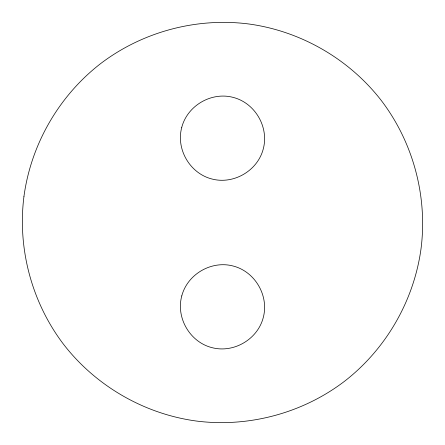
<?xml version="1.0" encoding="UTF-8"?>
<svg xmlns="http://www.w3.org/2000/svg" width="445" height="445" viewBox="0 0 445 445"><rect width="100%" height="100%" fill="white"/><g stroke="black" fill="none" stroke-linecap="round" stroke-linejoin="round"><path stroke-width="0.67" d="M23.963 196.362C17.299 248.494 31.795 302.589 63.629 344.402C95.781 385.976 144.286 413.984 196.362 421.037C248.494 427.701 302.589 413.205 344.402 381.371C385.976 349.219 413.984 300.714 421.037 248.638C427.701 196.506 413.205 142.411 381.371 100.598C349.219 59.024 300.714 31.017 248.638 23.963C196.506 17.299 142.411 31.795 100.598 63.629C59.024 95.781 31.017 144.286 23.963 196.362M181.777 127.276C175.803 149.031 189.759 173.2 211.586 178.907C233.347 184.881 257.516 170.924 263.223 149.097C269.197 127.337 255.241 103.168 233.414 97.461C211.653 91.486 187.484 105.443 181.777 127.276M181.777 295.903C175.803 317.663 189.759 341.832 211.586 347.539C233.347 353.514 257.516 339.557 263.223 317.724C269.197 295.97 255.241 271.8 233.414 266.093C211.653 260.119 187.484 274.076 181.777 295.903"/></g></svg>
